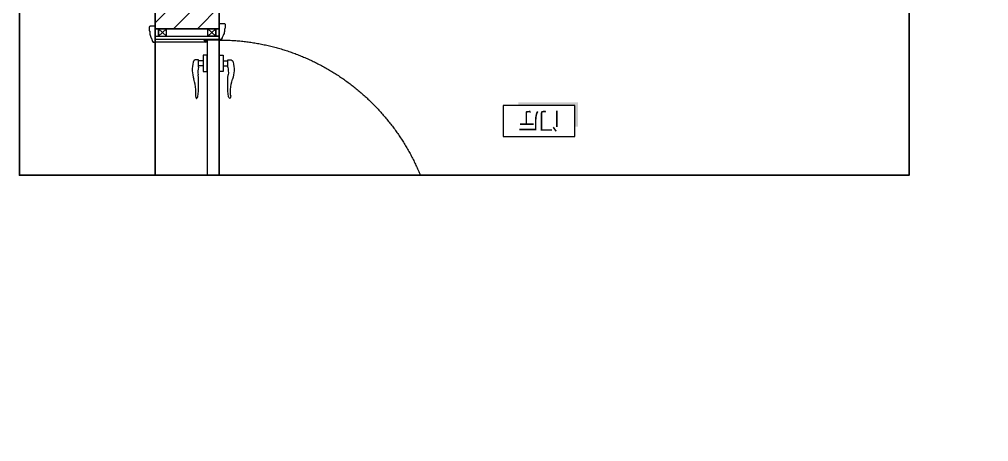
# Model space of a CAD drawing. Header units: millimetres. Extents: x 3162 to 221128, y -144913 to 11496.
# Drawn here: x 170899 to 174537, y -46996 to -45411 of the extents above; entities that cross this region are included whole.
import ezdxf
from ezdxf.enums import TextEntityAlignment as Align
from ezdxf.xclip import XClip

# ---------------------------------------------------------------- set-up
doc = ezdxf.new("R2010")
doc.units = ezdxf.units.MM
doc.header["$LTSCALE"] = 10
doc.header["$XCLIPFRAME"] = 2
for name, pattern in [('ACAD_ISO03W100', [30, 12, -18]), ('DASH', [8.89, 6.35, -2.54]), ('DOTE', [61.468, 50.8, -5.08, 0.508, -5.08]), ('HIDDEN', [9.525, 6.35, -3.175])]:
    doc.linetypes.add(name, pattern=pattern)
for name, color, linetype, lineweight in [('FC-Doorsill【门槛线】', 8, 'Continuous', 0), ('FF-Door【门】', 51, 'Continuous', 0), ('FF-MT【门套】', 20, 'Continuous', 0), ('FF-Text【平面文字】', 2, 'Continuous', 0), ('Hidden【虚线】', 136, 'DASH', 0)]:
    doc.layers.add(name, color=color, linetype=linetype, lineweight=lineweight)
doc.layers.add('WALL_NEW【新建墙体】', color=4, linetype='Continuous')
doc.styles.add('文字', font='')
doc.styles.get('文字').set_extended_font_data('SimSun')

# ---------------------------------------------------------------- blocks, each defined once
blk = doc.blocks.new('*U51')
at = {"color": 150}
blk.add_lwpolyline([(-5.38, -2.34), (5.38, -2.34), (5.38, 2.33), (-5.38, 2.33), (-5.38, -2.34)], dxfattribs=at)
at = {"color": 150, "ltscale": 4}
for points in [[(-5.38, 0.83), (-5.83, 0.83), (-5.38, -2.34), (-5.83, -2.79)], [(3.13, -2.34), (3.13, -2.79), (-5.38, -2.34), (-5.83, -2.79)]]:
    blk.add_solid(points, dxfattribs=at)
at = {"color": 2, "ltscale": 4, "style": '文字', "width": 0.9, "flags": 8}
blk.add_attdef('功能区文字', text='', height=2.5, dxfattribs=at).set_placement((0.01, -0.03), align=Align.MIDDLE_CENTER)
blk = doc.blocks.new('门套线03')
at = {"ltscale": 100}
blk.add_lwpolyline([(60, 0), (60, 19.7, -0.339185), (56.6, 23.1), (42, 23.1, -0.360475), (38.5, 19.7), (29.2, 19.7, 0.137802), (14.5, 14.7, -0.16589), (3.4, 11.9), (3.4, 8.7), (0, 8.7), (0, 0)], format="xyb", close=True, dxfattribs=at)
blk = doc.blocks.new('HL_Door_Hinge')
at = {"color": 0, "linetype": 'DOTE', "ltscale": 0.04}
for p, q in [((-4, 3), (4, 3)), ((0, -1), (0, 7))]:
    blk.add_line(p, q, dxfattribs=at)
at = {"color": 0, "linetype": 'DASH', "ltscale": 5}
for p, q in [((-2, -26), (-2, 0.8)), ((-0.5, -26), (-0.5, 0)), ((0.5, -26), (0.5, 0)), ((2, -26), (2, 0.8)), ((-0.5, -26), (-2, -26)), ((0.5, -26), (2, -26))]:
    blk.add_line(p, q, dxfattribs=at)
for radius in [3, 2]:
    blk.add_circle((0, 3), radius, dxfattribs=at)
blk = doc.blocks.new('HL_Door_Seal')
at = {"color": 0}
for p, q in [((5, 0), (-5, 0)), ((-1, 6), (-0.5, 6.5)), ((-1, 6), (-0.5, 6)), ((-1, 5.5), (-0.5, 6)), ((-1, 5.5), (-0.5, 5.5)), ((-1, 5), (-0.5, 5.5)), ((-1, 4.5), (-0.5, 5)), ((-1, 5), (-0.5, 5)), ((-1, 4.5), (-0.5, 4.5)), ((-1, 4), (-0.5, 4.5)), ((-1, 4), (-0.5, 4)), ((-1, 3.5), (-0.5, 4)), ((-1, 3.5), (-0.5, 3.5)), ((-1, 3), (-0.5, 3.5)), ((-1, 3), (-0.5, 3)), ((-1, 2.5), (-0.5, 3)), ((-1, 2.5), (-0.5, 2.5)), ((-1, 2), (-0.5, 2.5)), ((-1, 2), (-0.5, 2)), ((-1, 1.5), (-0.5, 2)), ((-1, 1.5), (-0.5, 1.5)), ((-1, 1), (-0.5, 1.5)), ((-1, 1), (-0.5, 1)), ((-1, 0.5), (-0.5, 1)), ((-1, 0.5), (-0.5, 0.5)), ((-1, 0), (-0.5, 0.5)), ((-0.5, 6.5), (0.5, 6.5)), ((1, 6), (0.5, 6.5)), ((1, 6), (0.5, 6)), ((1, 5.5), (0.5, 6)), ((1, 5.5), (0.5, 5.5)), ((1, 5), (0.5, 5.5)), ((1, 5), (0.5, 5)), ((1, 4.5), (0.5, 5)), ((1, 4.5), (0.5, 4.5)), ((1, 4), (0.5, 4.5)), ((1, 4), (0.5, 4)), ((1, 3.5), (0.5, 4)), ((1, 3.5), (0.5, 3.5)), ((1, 3), (0.5, 3.5)), ((1, 3), (0.5, 3)), ((1, 2.5), (0.5, 3)), ((1, 2.5), (0.5, 2.5)), ((1, 2), (0.5, 2.5)), ((1, 2), (0.5, 2)), ((1, 1.5), (0.5, 2)), ((1, 1.5), (0.5, 1.5)), ((1, 1), (0.5, 1.5)), ((1, 1), (0.5, 1)), ((1, 0.5), (0.5, 1)), ((1, 0.5), (0.5, 0.5)), ((1, 0), (0.5, 0.5))]:
    blk.add_line(p, q, dxfattribs=at)
blk.add_lwpolyline([(-3.9, -1, 0.774597), (3.9, -1)], format="xyb", close=True, dxfattribs=at)
blk.add_arc((0, 0), 5, 180, 0.0005, dxfattribs=at)
blk = doc.blocks.new('门把手02')
at = {"color": 250}
for p, q in [((-13.5, 32.2), (-13.5, 40.9)), ((-30.4, 14.6), (-15.2, 14.6)), ((-30.4, 0), (-30.4, 14.6)), ((30.4, 0), (-30.4, 0)), ((-15.2, 14.6), (19.6, 14.6)), ((-15.2, 14.6), (19.6, 14.6)), ((12.9, 32.2), (-13.5, 32.2)), ((-9.4, 14.6), (-9.4, 32.2)), ((9.4, 14.6), (9.4, 32.2)), ((19.6, 14.6), (30.4, 14.6)), ((30.4, 14.6), (30.4, 0))]:
    blk.add_line(p, q, dxfattribs=at)
at = {"color": 250, "extrusion": (0, 0, -1)}
for centre, major_axis, start_param, end_param in [((-1.3, 40.9), (-8.59, 8.59), 5.497787, 6.813202), ((23.4, -64.1), (-0.1, 120), -0.233047, 0.306451), ((107.8, 189.2), (1.8, 147), 3.194781, 3.464277), ((105.2, 172), (-91.7, 91.7), 3.813778, 3.981187), ((122.5, 24), (-13.7, 13.7), 0.647464, 1.248663), ((124, 43.6), (5.92, 5.92), 1.238085, 2.228964), ((130.6, 40.4), (-0.729, 0.729), 1.325662, 2.819982), ((12.9, 37.2), (3.58, 3.58), 2.124304, 2.356194), ((33.8, -51.4), (0, 86), -0.231441, 0.114669), ((79.3, 368.4), (-0.1, 336.3), 3.005111, 3.247916)]:
    blk.add_ellipse(centre, major_axis=major_axis, ratio=1, start_param=start_param, end_param=end_param, dxfattribs=at)
blk = doc.blocks.new('hld_1_819.978_240_门把手02_门套线03_45_0_0_3_40_0_1_1')
at = {"layer": 'FC-Doorsill【门槛线】'}
for p, q in [((-0.5, 0.1333), (0.5, 0.1333)), ((-0.5, -0.1333), (0.5, -0.1333))]:
    blk.add_line(p, q, dxfattribs=at)
at = {"layer": 'FF-Door【门】'}
blk.add_lwpolyline([(-0.4528, 0.1333), (-0.4028, 0.1333), (-0.4028, 1.0389), (-0.4528, 1.0389)], close=True, dxfattribs=at)
at = {"layer": 'FF-Door【门】', "color": 250, "linetype": 'ACAD_ISO03W100', "ltscale": 0.104167}
blk.add_lwpolyline([(-0.4528, 0.1333), (0.4528, 0.1333), (0.4528, 0.0833), (-0.4528, 0.0833)], close=True, dxfattribs=at)
at = {"layer": 'FF-Door【门】', "color": 8, "linetype": 'HIDDEN', "ltscale": 60}
blk.add_arc((-0.4528, 0.1333), 0.9056, 0, 90, dxfattribs=at)
at = {"layer": 'FF-MT【门套】', "color": 250}
for p, q in [((-0.4689, 0.12), (-0.5, 0.0867)), ((-0.4689, 0.0867), (-0.5, 0.12)), ((0.4689, 0.12), (0.5, 0.0867)), ((0.4689, 0.0867), (0.5, 0.12)), ((-0.5, -0.0867), (-0.4689, -0.12)), ((-0.5, -0.12), (-0.4689, -0.0867)), ((0.5, -0.0867), (0.4689, -0.12)), ((0.5, -0.12), (0.4689, -0.0867))]:
    blk.add_line(p, q, dxfattribs=at)
for points in [[(-0.5, 0.1333), (-0.4689, 0.1333), (-0.4689, 0.12), (-0.5, 0.12)], [(-0.4689, 0.1333), (-0.4556, 0.1333), (-0.4556, -0.1333), (-0.4689, -0.1333)], [(0.4689, 0.1333), (0.4556, 0.1333), (0.4556, -0.1333), (0.4689, -0.1333)], [(0.5, 0.1333), (0.4689, 0.1333), (0.4689, 0.12), (0.5, 0.12)], [(-0.4689, 0.12), (-0.4689, 0.0867), (-0.5, 0.0867), (-0.5, 0.12)], [(0.4689, 0.12), (0.4689, 0.0867), (0.5, 0.0867), (0.5, 0.12)], [(-0.5, -0.0867), (-0.5, -0.12), (-0.4689, -0.12), (-0.4689, -0.0867)], [(-0.5, -0.1333), (-0.4689, -0.1333), (-0.4689, -0.12), (-0.5, -0.12)], [(0.5, -0.0867), (0.5, -0.12), (0.4689, -0.12), (0.4689, -0.0867)], [(0.5, -0.1333), (0.4689, -0.1333), (0.4689, -0.12), (0.5, -0.12)]]:
    blk.add_lwpolyline(points, close=True, dxfattribs=at)
at = {"layer": 'FF-MT【门套】'}
for points in [[(-0.5, 0.1333), (-0.4556, 0.1333), (-0.4556, 0.0778), (-0.4444, 0.0778), (-0.4444, -0.1333), (-0.5, -0.1333)], [(0.5, 0.1333), (0.4556, 0.1333), (0.4556, 0.0778), (0.4444, 0.0778), (0.4444, -0.1333), (0.5, -0.1333)]]:
    blk.add_lwpolyline(points, close=True, dxfattribs=at)
at = {"layer": 'FF-Door【门】', "color": 250, "yscale": 0.001111138856807, "zscale": 0.001111138856807}
for name, p, xscale, rotation in [('门把手02', (-0.4528, 0.9389), -0.001111138856807, 90.00000000000593), ('门把手02', (-0.4028, 0.9389), 0.001111138856807, 270.0000000000178), ('HL_Door_Seal', (-0.45, 0.0778), 0.001111138856807, 180.0000000000119), ('HL_Door_Seal', (0.45, 0.0778), -0.001111138856807, 180)]:
    blk.add_blockref(name, p, dxfattribs=dict(at, xscale=xscale, rotation=rotation))
at = {"layer": 'FF-Door【门】', "color": 250, "zscale": 0.001111138856807}
for name, p, xscale, yscale in [('门把手02', (0.3556, 0.1333), -0.001111138856807, 0.001111138856807), ('HL_Door_Hinge', (-0.4542, 0.1333), 0.001111138856807, 0.001111138856807), ('门把手02', (0.3556, 0.0833), -0.001111138856807, -0.001111138856807)]:
    blk.add_blockref(name, p, dxfattribs=dict(at, xscale=xscale, yscale=yscale))
at = {"layer": 'FF-MT【门套】', "zscale": 0.001111138856807}
for p, xscale, yscale in [((-0.4556, 0.1333), -0.001111138856807, 0.001111138856807), ((0.4556, 0.1333), 0.001111138856807, 0.001111138856807), ((-0.4444, -0.1333), -0.001111138856807, -0.001111138856807), ((0.4444, -0.1333), 0.001111138856807, -0.001111138856807)]:
    blk.add_blockref('门套线03', p, dxfattribs=dict(at, xscale=xscale, yscale=yscale))
blk = doc.blocks.new('海龙_05140578')
at = {"layer": 'WALL_NEW【新建墙体】'}
h = blk.add_hatch(dxfattribs=at)
h.set_pattern_fill('ANSI31', color=8, scale=20, style=0)
h.set_pattern_definition([(45, (-3175, 1275), (-44.9013, 44.9013), [])])
h.paths.add_polyline_path([(-3095, 1875), (-3175, 1875), (-3175, 1275), (-3095, 1275)])
h.paths.add_polyline_path([(-3095, -1275), (-3175, -1275), (-3175, -1875), (-3095, -1875)])
h.paths.add_polyline_path([(1355, 125), (1175, 125), (1175, -335), (1295, -335), (1295, 5), (1355, 5)])
h.paths.add_polyline_path([(1295, 1875), (1175, 1875), (1175, 1275), (1295, 1275)])
h.paths.add_polyline_path([(1295, -1575), (1175, -1575), (1175, -1875), (1295, -1875)])
h.paths.add_polyline_path([(3375, 325), (3135, 325), (3135, 125), (2157.1, 125), (2157.1, 5), (3375, 5)])
h.paths.add_polyline_path([(2320, 1875), (2200, 1875), (2200, 1275), (2320, 1275)])
blk.add_line((3375, 5), (3375, 1875), dxfattribs=at)
blk.add_lwpolyline([(3135, 1225), (3375, 1225), (3375, 325), (3135, 325)], close=True, dxfattribs=at)
blk.add_lwpolyline([(3375, 325), (3135, 325), (3135, 125)], dxfattribs=at)
at = {"xscale": -899.9775265476128, "yscale": 899.9775265476128, "zscale": 899.9775265476128, "rotation": 90.0000000000127}
blk.add_blockref('hld_1_819.978_240_门把手02_门套线03_45_0_0_3_40_0_1_1', (3255, 775), dxfattribs=at)
at = {"layer": 'FF-Text【平面文字】'}
ref = blk.add_blockref('*U51', (1934.2, 671.8), dxfattribs=dict(at, xscale=25, yscale=25, zscale=25))
ref.add_attrib('功能区文字', '门厅', dxfattribs={"layer": '0', "color": 2, "ltscale": 4, "height": 62.5, "style": '文字', "width": 0.9}).set_placement((1934.4, 671.1), align=Align.MIDDLE_CENTER)

msp = doc.modelspace()

# ---------------------------------------------------------------- linework, layer by layer
at = {"layer": 'Hidden【虚线】'}
msp.add_lwpolyline([(174238.6, -44496.2), (170898.6, -44496.2), (170898.6, -45996.2), (174238.6, -45996.2)], close=True, dxfattribs=at)

# ---------------------------------------------------------------- block references
at = {"layer": 'WALL_NEW【新建墙体】'}
ref = msp.add_blockref('海龙_05140578', (174783.6, -45121.1), dxfattribs=dict(at, rotation=180))
XClip(ref).set_block_clipping_path([(545.0001058371, -624.9550844621), (3885.0000058371, 875.0449155379)])

doc.saveas('drawing.dxf')
